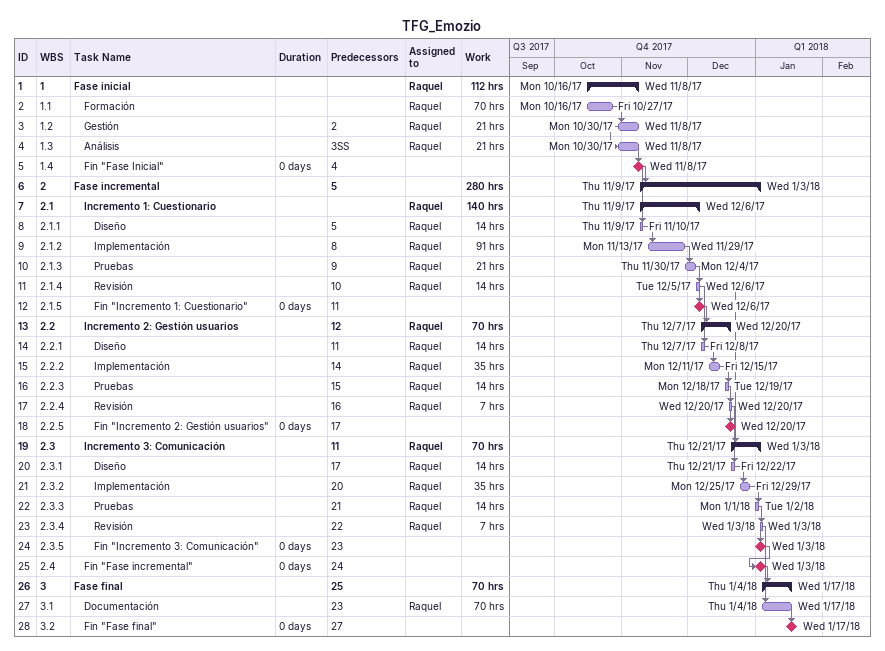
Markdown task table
TFG_Emozio

| ID | WBS | Task | Duration | Start | Finish | Predecessors | Resources | Work (h) |
|---|---|---|---|---|---|---|---|---|
| 1 | 1 | **Fase inicial** |  | 2017-10-16 | 2017-11-08 |  | Raquel | 112 |
| 2 | 1.1 | Formación |  | 2017-10-16 | 2017-10-27 |  | Raquel | 70 |
| 3 | 1.2 | Gestión |  | 2017-10-30 | 2017-11-08 | 2 | Raquel | 21 |
| 4 | 1.3 | Análisis |  | 2017-10-30 | 2017-11-08 | 3SS | Raquel | 21 |
| 5 | 1.4 | Fin "Fase Inicial" | 0d | 2017-11-08 | 2017-11-08 | 4 |  |  |
| 6 | 2 | **Fase incremental** |  | 2017-11-09 | 2018-01-03 | 5 |  | 280 |
| 7 | 2.1 | **Incremento 1: Cuestionario** |  | 2017-11-09 | 2017-12-06 |  | Raquel | 140 |
| 8 | 2.1.1 | Diseño |  | 2017-11-09 | 2017-11-10 | 5 | Raquel | 14 |
| 9 | 2.1.2 | Implementación |  | 2017-11-13 | 2017-11-29 | 8 | Raquel | 91 |
| 10 | 2.1.3 | Pruebas |  | 2017-11-30 | 2017-12-04 | 9 | Raquel | 21 |
| 11 | 2.1.4 | Revisión |  | 2017-12-05 | 2017-12-06 | 10 | Raquel | 14 |
| 12 | 2.1.5 | Fin "Incremento 1: Cuestionario" | 0d | 2017-12-06 | 2017-12-06 | 11 |  |  |
| 13 | 2.2 | **Incremento 2: Gestión usuarios** |  | 2017-12-07 | 2017-12-20 | 12 | Raquel | 70 |
| 14 | 2.2.1 | Diseño |  | 2017-12-07 | 2017-12-08 | 11 | Raquel | 14 |
| 15 | 2.2.2 | Implementación |  | 2017-12-11 | 2017-12-15 | 14 | Raquel | 35 |
| 16 | 2.2.3 | Pruebas |  | 2017-12-18 | 2017-12-19 | 15 | Raquel | 14 |
| 17 | 2.2.4 | Revisión |  | 2017-12-20 | 2017-12-20 | 16 | Raquel | 7 |
| 18 | 2.2.5 | Fin "Incremento 2: Gestión usuarios" | 0d | 2017-12-20 | 2017-12-20 | 17 |  |  |
| 19 | 2.3 | **Incremento 3: Comunicación** |  | 2017-12-21 | 2018-01-03 | 11 | Raquel | 70 |
| 20 | 2.3.1 | Diseño |  | 2017-12-21 | 2017-12-22 | 17 | Raquel | 14 |
| 21 | 2.3.2 | Implementación |  | 2017-12-25 | 2017-12-29 | 20 | Raquel | 35 |
| 22 | 2.3.3 | Pruebas |  | 2018-01-01 | 2018-01-02 | 21 | Raquel | 14 |
| 23 | 2.3.4 | Revisión |  | 2018-01-03 | 2018-01-03 | 22 | Raquel | 7 |
| 24 | 2.3.5 | Fin "Incremento 3: Comunicación" | 0d | 2018-01-03 | 2018-01-03 | 23 |  |  |
| 25 | 2.4 | Fin "Fase incremental" | 0d | 2018-01-03 | 2018-01-03 | 24 |  |  |
| 26 | 3 | **Fase final** |  | 2018-01-04 | 2018-01-17 | 25 |  | 70 |
| 27 | 3.1 | Documentación |  | 2018-01-04 | 2018-01-17 | 23 | Raquel | 70 |
| 28 | 3.2 | Fin "Fase final" | 0d | 2018-01-17 | 2018-01-17 | 27 |  |  |
